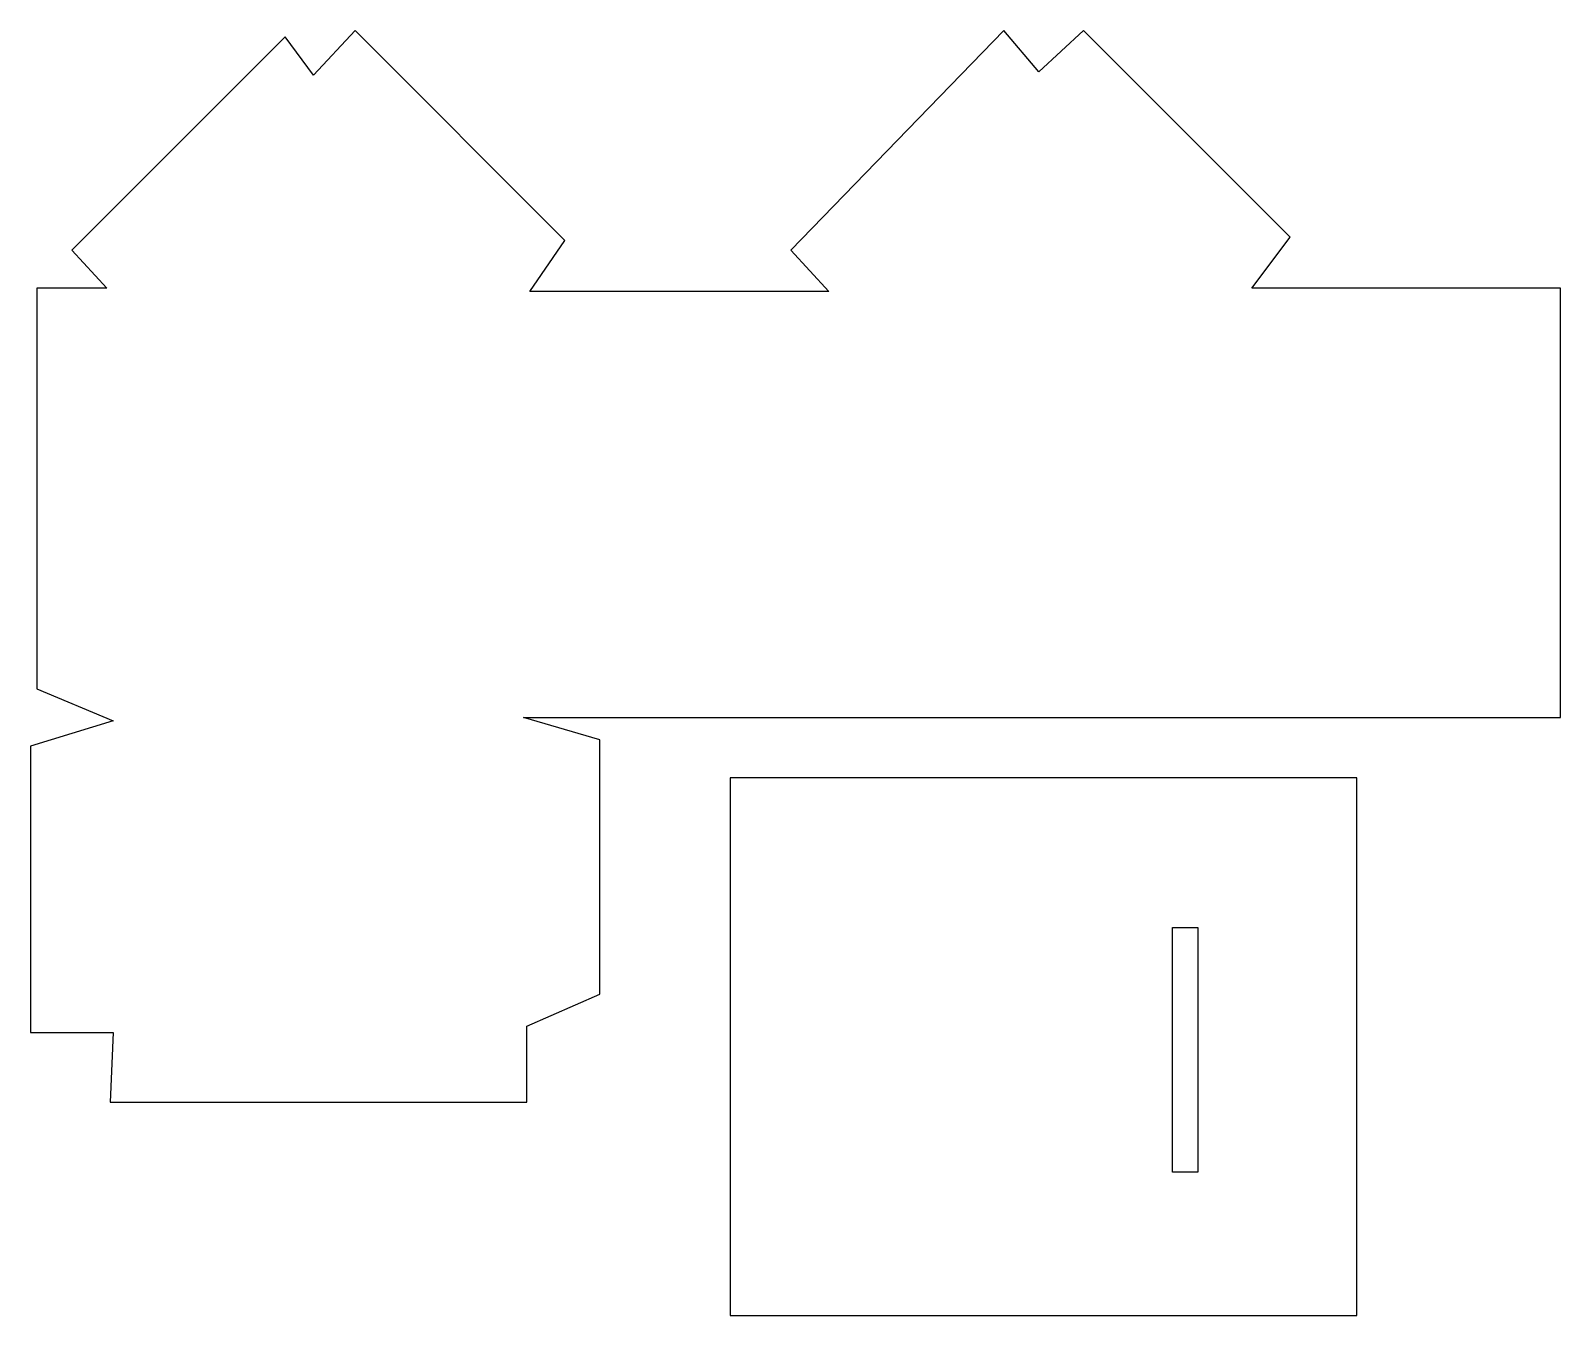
# Model space of a CAD drawing. Header units: centimetres. Extents: x -11.2 to 11.2, y -9.4 to 9.4.
import ezdxf

# ---------------------------------------------------------------- set-up
doc = ezdxf.new("R2010")
doc.units = ezdxf.units.CM
doc.header["$MEASUREMENT"] = 0
doc.layers.add('Camada 1', color=7, linetype='Continuous')

msp = doc.modelspace()

# ---------------------------------------------------------------- linework, layer by layer
at = {"layer": 'Camada 1'}
for points, knots in [([(-9.97891, -5.25694), (-9.97891, -5.25694), (-11.18845, -5.25694), (-11.18845, -5.25694), (-11.18845, -5.25694), (-11.18845, -5.25694), (-11.18845, -1.07001), (-11.18845, -1.07001), (-11.18845, -1.07001), (-11.18845, -1.07001), (-9.97891, -0.6978), (-9.97891, -0.6978), (-9.97891, -0.6978), (-9.97891, -0.6978), (-11.09542, -0.23261), (-11.09542, -0.23261), (-11.09542, -0.23261), (-11.09542, -0.23261), (-11.09542, 5.62913), (-11.09542, 5.62913), (-11.09542, 5.62913), (-11.09542, 5.62913), (-10.07193, 5.62913), (-10.07193, 5.62913), (-10.07193, 5.62913), (-10.07193, 5.62913), (-10.58369, 6.1874), (-10.58369, 6.1874), (-10.58369, 6.1874), (-10.58369, 6.1874), (-7.46671, 9.30435), (-7.46671, 9.30435), (-7.46671, 9.30435), (-7.46671, 9.30435), (-7.04801, 8.74608), (-7.04801, 8.74608), (-7.04801, 8.74608), (-7.04801, 8.74608), (-6.44325, 9.39738), (-6.44325, 9.39738), (-6.44325, 9.39738), (-6.44325, 9.39738), (-3.37282, 6.32694), (-3.37282, 6.32694), (-3.37282, 6.32694), (-3.37282, 6.32694), (-3.88457, 5.58259), (-3.88457, 5.58259), (-3.88457, 5.58259), (-3.88457, 5.58259), (0.48849, 5.58259), (0.48849, 5.58259), (0.48849, 5.58259), (0.48849, 5.58259), (-0.06978, 6.1874), (-0.06978, 6.1874), (-0.06978, 6.1874), (-0.06978, 6.1874), (3.04717, 9.39738), (3.04717, 9.39738), (3.04717, 9.39738), (3.04717, 9.39738), (3.55887, 8.79262), (3.55887, 8.79262), (3.55887, 8.79262), (3.55887, 8.79262), (4.21022, 9.39738), (4.21022, 9.39738), (4.21022, 9.39738), (4.21022, 9.39738), (7.23409, 6.37346), (7.23409, 6.37346), (7.23409, 6.37346), (7.23409, 6.37346), (6.67582, 5.62913), (6.67582, 5.62913), (6.67582, 5.62913), (6.67582, 5.62913), (11.18845, 5.62913), (11.18845, 5.62913), (11.18845, 5.62913), (11.18845, 5.62913), (11.18845, -0.65131), (11.18845, -0.65131), (11.18845, -0.65131), (11.18845, -0.65131), (-3.9776, -0.65131), (-3.9776, -0.65131), (-3.9776, -0.65131), (-3.9776, -0.65131), (-2.86109, -0.97696), (-2.86109, -0.97696), (-2.86109, -0.97696), (-2.86109, -0.97696), (-2.86109, -4.69867), (-2.86109, -4.69867), (-2.86109, -4.69867), (-2.86109, -4.69867), (-3.93109, -5.16389), (-3.93109, -5.16389), (-3.93109, -5.16389), (-3.93109, -5.16389), (-3.93109, -6.28043), (-3.93109, -6.28043), (-3.93109, -6.28043), (-3.93109, -6.28043), (-10.02539, -6.28043), (-10.02539, -6.28043), (-10.02539, -6.28043), (-10.02539, -6.28043), (-9.97891, -5.25694), (-9.97891, -5.25694)], [0, 0, 0, 0, 0.03448276, 0.03448276, 0.03448276, 0.03448276, 0.06896552, 0.06896552, 0.06896552, 0.06896552, 0.10344828, 0.10344828, 0.10344828, 0.10344828, 0.13793103, 0.13793103, 0.13793103, 0.13793103, 0.17241379, 0.17241379, 0.17241379, 0.17241379, 0.20689655, 0.20689655, 0.20689655, 0.20689655, 0.24137931, 0.24137931, 0.24137931, 0.24137931, 0.27586207, 0.27586207, 0.27586207, 0.27586207, 0.31034483, 0.31034483, 0.31034483, 0.31034483, 0.34482759, 0.34482759, 0.34482759, 0.34482759, 0.37931034, 0.37931034, 0.37931034, 0.37931034, 0.4137931, 0.4137931, 0.4137931, 0.4137931, 0.44827586, 0.44827586, 0.44827586, 0.44827586, 0.48275862, 0.48275862, 0.48275862, 0.48275862, 0.51724138, 0.51724138, 0.51724138, 0.51724138, 0.55172414, 0.55172414, 0.55172414, 0.55172414, 0.5862069, 0.5862069, 0.5862069, 0.5862069, 0.62068966, 0.62068966, 0.62068966, 0.62068966, 0.65517241, 0.65517241, 0.65517241, 0.65517241, 0.68965517, 0.68965517, 0.68965517, 0.68965517, 0.72413793, 0.72413793, 0.72413793, 0.72413793, 0.75862069, 0.75862069, 0.75862069, 0.75862069, 0.79310345, 0.79310345, 0.79310345, 0.79310345, 0.82758621, 0.82758621, 0.82758621, 0.82758621, 0.86206897, 0.86206897, 0.86206897, 0.86206897, 0.89655172, 0.89655172, 0.89655172, 0.89655172, 0.93103448, 0.93103448, 0.93103448, 0.93103448, 1, 1, 1, 1]), ([(8.21109, -9.39738), (8.21109, -9.39738), (-0.9537, -9.39738), (-0.9537, -9.39738), (-0.9537, -9.39738), (-0.9537, -9.39738), (-0.9537, -1.5352), (-0.9537, -1.5352), (-0.9537, -1.5352), (-0.9537, -1.5352), (8.21109, -1.5352), (8.21109, -1.5352), (8.21109, -1.5352), (8.21109, -1.5352), (8.21109, -9.39738), (8.21109, -9.39738)], [0, 0, 0, 0, 0.2, 0.2, 0.2, 0.2, 0.4, 0.4, 0.4, 0.4, 0.6, 0.6, 0.6, 0.6, 1, 1, 1, 1]), ([(5.88498, -3.72167), (5.88498, -3.72167), (5.51277, -3.72167), (5.51277, -3.72167), (5.51277, -3.72167), (5.51277, -3.72167), (5.51277, -7.30384), (5.51277, -7.30384), (5.51277, -7.30384), (5.51277, -7.30384), (5.88498, -7.30384), (5.88498, -7.30384), (5.88498, -7.30384), (5.88498, -7.30384), (5.88498, -3.72167), (5.88498, -3.72167)], [0, 0, 0, 0, 0.2, 0.2, 0.2, 0.2, 0.4, 0.4, 0.4, 0.4, 0.6, 0.6, 0.6, 0.6, 1, 1, 1, 1])]:
    msp.add_open_spline(points, degree=3, knots=knots, dxfattribs=at)

doc.saveas('drawing.dxf')
